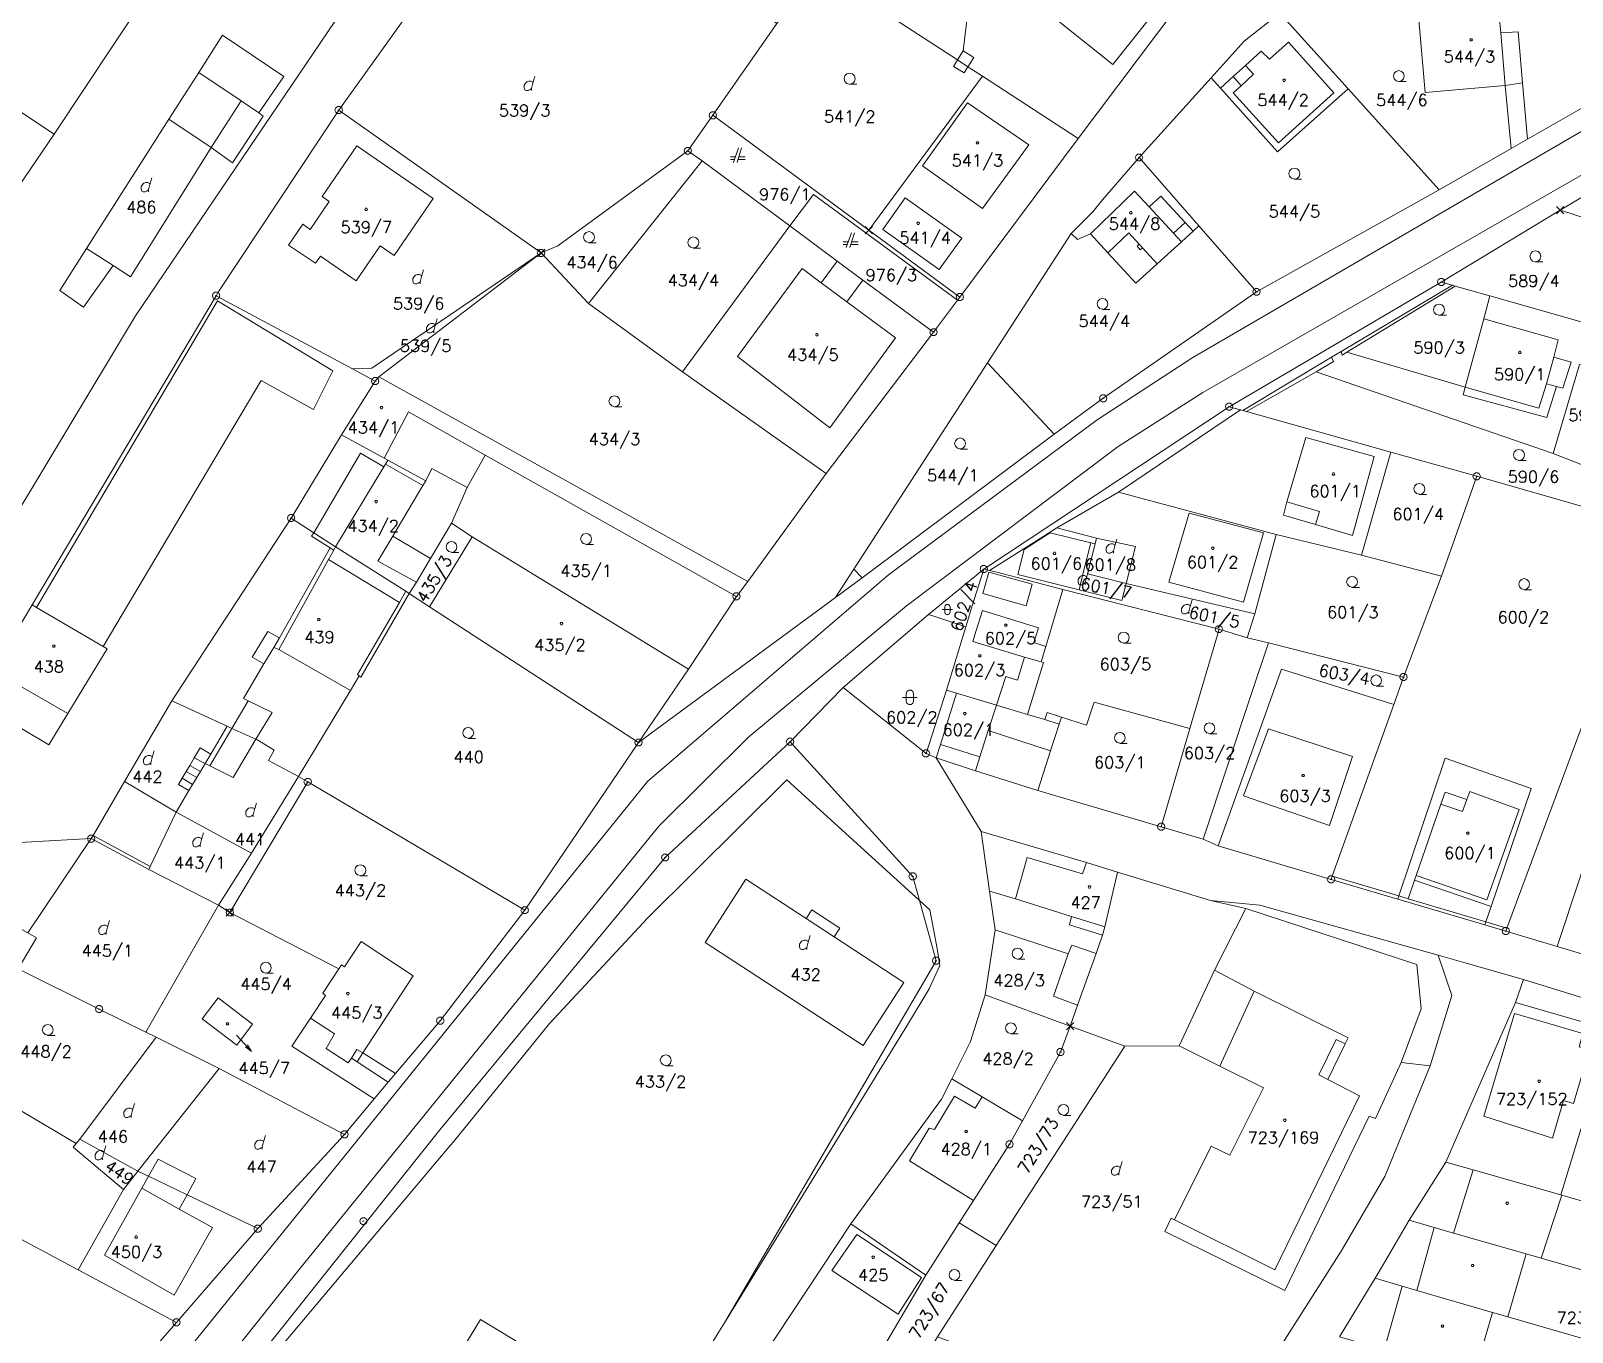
# Model space of a CAD drawing. Extents: x -443817 to 3, y -1171930 to -442383.
# Drawn here: x -443143.1 to -442934, y -1170587.5 to -1170410.9 of the extents above; entities that cross this region are included whole.
import ezdxf
from ezdxf.enums import TextEntityAlignment as Align

# ---------------------------------------------------------------- set-up
doc = ezdxf.new("R2010")
doc.units = 0
doc.header["$LTSCALE"] = 0.5
doc.header["$PDMODE"] = 3
doc.header["$PDSIZE"] = 0.5
for name, color, linetype, lineweight in [('KLADPAR', 7, 'Continuous', 0), ('ZAPPAR', 7, 'Continuous', 0), ('ZNACKY', 7, 'Continuous', 0)]:
    doc.layers.add(name, color=color, linetype=linetype, lineweight=lineweight)
doc.styles.add('ROMANS', font='romans.shx', dxfattribs={"height": 0.2})

# ---------------------------------------------------------------- blocks, each defined once
blk = doc.blocks.new('$5')
at = {"color": 0}
blk.add_line((-0.12, 0), (0.12, 0), dxfattribs=at)
at = {"color": 0, "flags": 128}
blk.add_lwpolyline([(0.15, 0.48), (0.4, 0.3), (0.5, 0.01), (0.4, -0.28), (0.15, -0.46), (-0.16, -0.46), (-0.41, -0.28), (-0.51, 0.01), (-0.41, 0.3), (-0.16, 0.48), (0.15, 0.48)], dxfattribs=at)
blk = doc.blocks.new('$431')
at = {"color": 0}
blk.add_line((0.63, 0.99), (0.9, 1.89), dxfattribs=at)
at = {"color": 0, "flags": 128}
blk.add_lwpolyline([(0.45, 0), (0.45, 0.27), (0.63, 0.99), (0.54, 1.17), (0.36, 1.26), (0.09, 1.26), (-0.18, 1.17), (-0.36, 0.99), (-0.54, 0.72), (-0.54, 0.36), (-0.45, 0.09), (-0.27, 0), (0, 0), (0.18, 0.09), (0.45, 0.27)], dxfattribs=at)
blk = doc.blocks.new('$45')
at = {"color": 0, "flags": 128}
blk.add_lwpolyline([(0.09, 0.15), (0.18, 0), (0.09, -0.15), (-0.09, -0.15), (-0.18, 0), (-0.09, 0.15), (0.09, 0.15)], dxfattribs=at)
blk = doc.blocks.new('$30')
at = {"color": 0, "flags": 128}
blk.add_lwpolyline([(0, 0), (-0.38, 0.1), (-0.65, 0.37), (-0.75, 0.74), (-0.65, 1.11), (-0.38, 1.38), (-0.01, 1.48), (0.36, 1.38), (0.63, 1.11), (0.73, 0.73), (0.63, 0.35), (0.36, 0.08), (-0.02, -0.02), (0.98, -0.02)], dxfattribs=at)
blk = doc.blocks.new('$489')
at = {"color": 0}
blk.add_line((-0.2, 2), (0, 3), dxfattribs=at)
at = {"color": 0, "flags": 128}
blk.add_lwpolyline([(0, 0), (0, 3), (0.2, 2)], dxfattribs=at)
blk = doc.blocks.new('$42')
at = {"color": 0, "flags": 128}
for points in [[(-1, 1), (0.27, 1), (1, 1)], [(-0.5, 1.5), (-0.4, 1.79), (-0.15, 1.97), (0.16, 1.97), (0.41, 1.79), (0.51, 1.5), (0.51, 0.5), (0.41, 0.21), (0.16, 0.03), (-0.15, 0.03), (-0.4, 0.21), (-0.5, 0.5), (-0.5, 1.5)]]:
    blk.add_lwpolyline(points, dxfattribs=at)
blk = doc.blocks.new('$432')
at = {"color": 0}
for p, q in [((-0.32, 0.8), (-1, 0.8)), ((-1, 0.4), (-0.46, 0.4)), ((0.1, 2), (-0.6, 0)), ((-0.1, 0), (0.5, 2)), ((0.02, 0.4), (1, 0.4)), ((1, 0.8), (0.14, 0.8))]:
    blk.add_line(p, q, dxfattribs=at)

msp = doc.modelspace()

# ---------------------------------------------------------------- linework, layer by layer
at = {"layer": 'KLADPAR', "color": 7, "linetype": 'Continuous', "flags": 128}
for points in [[(-443153.63, -1170317.08), (-443125.74, -1170336.16), (-443090.4, -1170360.4), (-443075.33, -1170370.73), (-443088.27, -1170389.61), (-443128.87, -1170449.61), (-443158.37, -1170498.64), (-443173.21, -1170491.67), (-443216.73, -1170471.5), (-443245.55, -1170457.7), (-443265.46, -1170448.83), (-443261.6, -1170442.48), (-443241.52, -1170451.39), (-443219.68, -1170417.19), (-443197.83, -1170382.98), (-443182.93, -1170360.84), (-443168.01, -1170338.67), (-443153.63, -1170317.08)], [(-443005.51, -1170388.5), (-443006.47, -1170389.75), (-443015.05, -1170400.96), (-443016.58, -1170413.65), (-443017.37, -1170414.89), (-443036.59, -1170402.38), (-443030.07, -1170393), (-443019.99, -1170378.51), (-443019.47, -1170377.77), (-443005.51, -1170388.5)], [(-443073.84, -1170441.08), (-443101.29, -1170421.7), (-443087.23, -1170402.02), (-443083.82, -1170397.15), (-443075.2, -1170384.83), (-443074.41, -1170385.43), (-443073.97, -1170385.76), (-443041.87, -1170409.96), (-443050.53, -1170422.4), (-443053.94, -1170427.23), (-443071.56, -1170440.13), (-443073.84, -1170441.08)], [(-443006.47, -1170389.75), (-443005.51, -1170388.5), (-443002.36, -1170390.92), (-442994.58, -1170396.9), (-442986.44, -1170403.15), (-442984.98, -1170404.27), (-443000.99, -1170425.55), (-443013.96, -1170417.11), (-443015.93, -1170415.83), (-443017.37, -1170414.89), (-443016.58, -1170413.65), (-443015.05, -1170400.96), (-443006.47, -1170389.75)], [(-442953.9, -1170419.33), (-442954.78, -1170409.45), (-442953.71, -1170409.43), (-442960.28, -1170399.45), (-442956.54, -1170398.23), (-442953.9, -1170401.94), (-442949.97, -1170409.05), (-442946.92, -1170408.87), (-442946.92, -1170408.3), (-442943.96, -1170408.07), (-442943.66, -1170411.22), (-442941.28, -1170411.07), (-442940.7, -1170417.99), (-442943.05, -1170418.35), (-442953.9, -1170419.33)], [(-442940.01, -1170425.63), (-442940.7, -1170417.99), (-442941.28, -1170411.07), (-442943.66, -1170411.22), (-442943.96, -1170408.07), (-442946.92, -1170408.3), (-442946.92, -1170408.87), (-442949.97, -1170409.05), (-442953.9, -1170401.94), (-442956.54, -1170398.23), (-442956.58, -1170397.65), (-442935.92, -1170399.63), (-442932.01, -1170400.98), (-442910.41, -1170408.53), (-442915.98, -1170411.9), (-442940.01, -1170425.63)], [(-442954.78, -1170409.45), (-442953.9, -1170419.33), (-442943.05, -1170418.35), (-442940.7, -1170417.99), (-442940.01, -1170425.63), (-442942.25, -1170426.91), (-442952.02, -1170432.5), (-442964.35, -1170418.81), (-442973.61, -1170408.53), (-442974.76, -1170407.24), (-442969.51, -1170403.71), (-442960.28, -1170399.45), (-442953.71, -1170409.43), (-442954.78, -1170409.45)], [(-443015.93, -1170415.83), (-443013.96, -1170417.11), (-443029.39, -1170437.97), (-443050.53, -1170422.4), (-443041.87, -1170409.96), (-443036.59, -1170402.38), (-443017.37, -1170414.89), (-443015.93, -1170415.83)], [(-442981.68, -1170418.72), (-442982.92, -1170417.34), (-442978.45, -1170412.34), (-442973.61, -1170408.53), (-442964.35, -1170418.81), (-442973.94, -1170427.38), (-442981.68, -1170418.72)], [(-443117.06, -1170411.53), (-443120.29, -1170416.6), (-443124.33, -1170422.94), (-443135.51, -1170440.47), (-443139.14, -1170446.16), (-443135.91, -1170448.42), (-443131.91, -1170442.77), (-443129.55, -1170444.31), (-443118.59, -1170426.78), (-443115.69, -1170428.86), (-443111.53, -1170422.53), (-443112.12, -1170422.08), (-443108.75, -1170417.14), (-443117.06, -1170411.53)], [(-443120.29, -1170416.6), (-443117.06, -1170411.53), (-443108.75, -1170417.14), (-443112.12, -1170422.08), (-443111.53, -1170422.53), (-443115.69, -1170428.86), (-443118.59, -1170426.78), (-443129.55, -1170444.31), (-443131.91, -1170442.77), (-443135.91, -1170448.42), (-443139.14, -1170446.16), (-443135.51, -1170440.47), (-443124.33, -1170422.94), (-443120.29, -1170416.6)], [(-442976.78, -1170446.36), (-442984.6, -1170437.41), (-442992.72, -1170428.14), (-442982.92, -1170417.34), (-442981.68, -1170418.72), (-442973.94, -1170427.38), (-442964.35, -1170418.81), (-442952.02, -1170432.5), (-442976.78, -1170446.36)], [(-443029.39, -1170437.97), (-443017.04, -1170447.07), (-443017.33, -1170447.46), (-443036.89, -1170433.16), (-443040.08, -1170437.41), (-443051.98, -1170428.58), (-443053.94, -1170427.23), (-443050.53, -1170422.4), (-443029.39, -1170437.97)], [(-443104.45, -1170442.48), (-443108.11, -1170440.02), (-443106.16, -1170437.19), (-443105.16, -1170437.88), (-443102.58, -1170434.08), (-443103.56, -1170433.4), (-443098.83, -1170426.56), (-443088.47, -1170433.69), (-443093.78, -1170441.44), (-443095.69, -1170440.13), (-443098.93, -1170444.85), (-443103.78, -1170441.5), (-443104.45, -1170442.48)], [(-443098.93, -1170444.85), (-443095.69, -1170440.13), (-443093.78, -1170441.44), (-443088.47, -1170433.69), (-443098.83, -1170426.56), (-443103.56, -1170433.4), (-443102.58, -1170434.08), (-443105.16, -1170437.88), (-443106.16, -1170437.19), (-443108.11, -1170440.02), (-443104.45, -1170442.48), (-443103.78, -1170441.5), (-443098.93, -1170444.85)], [(-443051.98, -1170428.58), (-443067.43, -1170447.94), (-443073.84, -1170441.08), (-443071.56, -1170440.13), (-443053.94, -1170427.23), (-443051.98, -1170428.58)], [(-442985.39, -1170438.13), (-442986.95, -1170439.55), (-442990.26, -1170442.57), (-442993.14, -1170445.19), (-442996.96, -1170441.04), (-442999.31, -1170438.49), (-443001.08, -1170439.23), (-443001.92, -1170438.43), (-442998.97, -1170435.48), (-442997.67, -1170433.86), (-442992.72, -1170428.14), (-442984.6, -1170437.41), (-442985.39, -1170438.13)], [(-442905.46, -1170447.22), (-442900.03, -1170432.95), (-442893.67, -1170434.31), (-442903.62, -1170458.67), (-442923.33, -1170453.09), (-442924.53, -1170452.8), (-442925.14, -1170452.62), (-442920.66, -1170440.17), (-442934.16, -1170435.73), (-442935.6, -1170435.27), (-442923.37, -1170427.97), (-442916.51, -1170429.43), (-442916.71, -1170430.04), (-442919.86, -1170439.52), (-442920.74, -1170442.14), (-442905.46, -1170447.22)], [(-443017.33, -1170447.46), (-443020.59, -1170451.83), (-443030.17, -1170444.76), (-443033.66, -1170442.19), (-443040.08, -1170437.41), (-443036.89, -1170433.16), (-443017.33, -1170447.46)], [(-442935.6, -1170435.27), (-442934.16, -1170435.73), (-442920.66, -1170440.17), (-442925.14, -1170452.62), (-442930.53, -1170451.04), (-442945.11, -1170446.91), (-442949.84, -1170445.56), (-442950.19, -1170445.44), (-442951.72, -1170445.02), (-442935.6, -1170435.27)], [(-443035.15, -1170470.98), (-443054.65, -1170457.18), (-443040.08, -1170437.41), (-443033.66, -1170442.19), (-443030.17, -1170444.76), (-443020.59, -1170451.83), (-443035.15, -1170470.98)], [(-443004.23, -1170465.65), (-443013.28, -1170455.97), (-443001.92, -1170438.43), (-443001.08, -1170439.23), (-442999.31, -1170438.49), (-442996.96, -1170441.04), (-442993.14, -1170445.19), (-442990.26, -1170442.57), (-442986.95, -1170439.55), (-442985.39, -1170438.13), (-442984.6, -1170437.41), (-442976.78, -1170446.36), (-442997.57, -1170460.79), (-443004.23, -1170465.65)], [(-443099.41, -1170456.81), (-443096.81, -1170456.72), (-443073.84, -1170441.08), (-443095.85, -1170457.88), (-443096.34, -1170458.46), (-443099.41, -1170456.81)], [(-443045.8, -1170485.63), (-443095.85, -1170457.88), (-443073.84, -1170441.08), (-443067.43, -1170447.94), (-443054.65, -1170457.18), (-443035.15, -1170470.98), (-443045.8, -1170485.63)], [(-442951.72, -1170445.02), (-442950.19, -1170445.44), (-442965.3, -1170454.46), (-442965.18, -1170454.95), (-442964.53, -1170454.52), (-442948.49, -1170459.26), (-442945.96, -1170450.02), (-442945.11, -1170446.91), (-442930.53, -1170451.04), (-442932.07, -1170456.39), (-442932.97, -1170456.2), (-442936.55, -1170468.29), (-442968.69, -1170457.18), (-442978.12, -1170462.58), (-442978.66, -1170462.43), (-442978.94, -1170462.35), (-442980.49, -1170461.93), (-442951.72, -1170445.02)], [(-442949.84, -1170445.56), (-442945.11, -1170446.91), (-442945.96, -1170450.02), (-442948.49, -1170459.26), (-442964.53, -1170454.52), (-442965.18, -1170454.95), (-442965.3, -1170454.46), (-442950.19, -1170445.44), (-442949.84, -1170445.56)], [(-443096.34, -1170458.46), (-443100.9, -1170465.73), (-443107.74, -1170477.05), (-443123.95, -1170501.85), (-443130.34, -1170512.79), (-443134.61, -1170520.09), (-443134.86, -1170520.52), (-443162.53, -1170522.05), (-443150.64, -1170501.84), (-443148.21, -1170497.71), (-443142.9, -1170488.8), (-443117.92, -1170446.89), (-443099.41, -1170456.81), (-443096.34, -1170458.46)], [(-442925.14, -1170452.62), (-442924.53, -1170452.8), (-442929.92, -1170470.85), (-442936.55, -1170468.29), (-442932.97, -1170456.2), (-442932.07, -1170456.39), (-442930.53, -1170451.04), (-442925.14, -1170452.62)], [(-443013.28, -1170455.97), (-443004.23, -1170465.65), (-443030.27, -1170485.13), (-443033.91, -1170487.79), (-443031.43, -1170483.96), (-443013.28, -1170455.97)], [(-443096.34, -1170458.46), (-443095.85, -1170457.88), (-443045.8, -1170485.63), (-443047.33, -1170487.67), (-443081.44, -1170468.49), (-443083.88, -1170472.91), (-443088.65, -1170470.3), (-443089.48, -1170471.99), (-443094.63, -1170469.17), (-443095.12, -1170468.9), (-443100.9, -1170465.73), (-443096.34, -1170458.46)], [(-442921.34, -1170475.08), (-442922.6, -1170478.33), (-442946.91, -1170471.37), (-442958.58, -1170468.08), (-442978.12, -1170462.58), (-442968.69, -1170457.18), (-442936.55, -1170468.29), (-442929.92, -1170470.85), (-442930.46, -1170472.64), (-442921.34, -1170475.08)], [(-442978.94, -1170462.35), (-442978.66, -1170462.43), (-442978.12, -1170462.58), (-442958.58, -1170468.08), (-442962.52, -1170482.07), (-442974.13, -1170479.25), (-442995.52, -1170473.51), (-442978.94, -1170462.35)], [(-443094.63, -1170469.17), (-443089.48, -1170471.99), (-443088.65, -1170470.3), (-443083.88, -1170472.91), (-443086.01, -1170477.71), (-443088.83, -1170482.52), (-443090.75, -1170485.75), (-443091.72, -1170487.29), (-443092.21, -1170486.95), (-443093.05, -1170488.51), (-443102.7, -1170482.66), (-443101.96, -1170481.37), (-443101.72, -1170480.94), (-443104.69, -1170479.02), (-443107.74, -1170477.05), (-443100.9, -1170465.73), (-443095.12, -1170468.9), (-443094.63, -1170469.17)], [(-443086.01, -1170477.71), (-443083.88, -1170472.91), (-443081.44, -1170468.49), (-443047.33, -1170487.67), (-443053.86, -1170497.54), (-443083.21, -1170479.59), (-443086.01, -1170477.71)], [(-442922.6, -1170478.33), (-442942.82, -1170532.66), (-442942.96, -1170533.05), (-442945.8, -1170532.21), (-442945.67, -1170531.81), (-442944.97, -1170529.72), (-442939.53, -1170513.71), (-442951.18, -1170509.59), (-442957.48, -1170528.29), (-442957.63, -1170528.72), (-442966.67, -1170526.06), (-442966.5, -1170525.6), (-442958.17, -1170502.32), (-442956.84, -1170498.61), (-442951.67, -1170484.93), (-442946.91, -1170471.37), (-442922.6, -1170478.33)], [(-442995.52, -1170473.51), (-442974.13, -1170479.25), (-442977.01, -1170490.02), (-442994.46, -1170485.9), (-442993.2, -1170480.91), (-442998.47, -1170479.76), (-443003.88, -1170478.36), (-442995.52, -1170473.51)], [(-443092.21, -1170486.95), (-443091.72, -1170487.29), (-443098.28, -1170498.61), (-443098.52, -1170498.44), (-443099.7, -1170500.41), (-443106.73, -1170512.11), (-443110.83, -1170509.91), (-443110.04, -1170508.52), (-443112.41, -1170507.09), (-443112.52, -1170507.04), (-443115.78, -1170505.56), (-443116.43, -1170505.27), (-443123.95, -1170501.85), (-443107.74, -1170477.05), (-443104.69, -1170479.02), (-443101.72, -1170480.94), (-443101.96, -1170481.37), (-443102.7, -1170482.66), (-443093.05, -1170488.51), (-443092.21, -1170486.95)], [(-443083.21, -1170479.59), (-443089, -1170489.06), (-443091.72, -1170487.29), (-443090.75, -1170485.75), (-443088.83, -1170482.52), (-443086.01, -1170477.71), (-443083.21, -1170479.59)], [(-442977.01, -1170490.02), (-442978.04, -1170493.27), (-442981.87, -1170492.12), (-442994.34, -1170488.92), (-443003.04, -1170486.74), (-443012.02, -1170484.36), (-443013.02, -1170484.14), (-443005.63, -1170479.47), (-443003.88, -1170478.36), (-442998.47, -1170479.76), (-442998.67, -1170480.55), (-442999.28, -1170480.41), (-443004.77, -1170479.04), (-443005.5, -1170479.5), (-443008.31, -1170481.3), (-443009.15, -1170484.69), (-443000.86, -1170486.76), (-442995.04, -1170488.2), (-442994.46, -1170485.9), (-442977.01, -1170490.02)], [(-443000.86, -1170486.76), (-443009.15, -1170484.69), (-443008.31, -1170481.3), (-443005.5, -1170479.5), (-443004.77, -1170479.04), (-442999.28, -1170480.41), (-443000.29, -1170484.45), (-443000.86, -1170486.76)], [(-442993.2, -1170480.91), (-442994.46, -1170485.9), (-442999.71, -1170484.6), (-442998.67, -1170480.55), (-442998.47, -1170479.76), (-442993.2, -1170480.91)], [(-442951.67, -1170484.93), (-442956.84, -1170498.61), (-442975.17, -1170493.96), (-442978.04, -1170493.27), (-442977.01, -1170490.02), (-442974.13, -1170479.25), (-442962.52, -1170482.07), (-442951.67, -1170484.93)], [(-442908.58, -1170511.36), (-442912.57, -1170522.48), (-442929.78, -1170516.48), (-442936, -1170535.13), (-442942.96, -1170533.05), (-442942.82, -1170532.66), (-442922.6, -1170478.33), (-442899.05, -1170484.81), (-442908.58, -1170511.36)], [(-442994.46, -1170485.9), (-442995.04, -1170488.2), (-443000.86, -1170486.76), (-443000.29, -1170484.45), (-442999.28, -1170480.41), (-442998.67, -1170480.55), (-442999.71, -1170484.6), (-442994.46, -1170485.9)], [(-443013.78, -1170483.97), (-443015.39, -1170489.09), (-443016.24, -1170491.81), (-443020.31, -1170490.43), (-443021.28, -1170490.1), (-443013.78, -1170483.97)], [(-443007.84, -1170503.67), (-443012.07, -1170502.4), (-443017.49, -1170500.77), (-443018.85, -1170500.36), (-443016.24, -1170491.81), (-443015.39, -1170489.09), (-443013.78, -1170483.97), (-443013.36, -1170484.07), (-443013.02, -1170484.14), (-443012.02, -1170484.36), (-443003.04, -1170486.74), (-443005.35, -1170494.44), (-443007, -1170493.91), (-443006.38, -1170491.94), (-443013.97, -1170489.56), (-443014.83, -1170492.29), (-443015.26, -1170493.79), (-443008.28, -1170495.91), (-443005.98, -1170496.55), (-443005.67, -1170496.65), (-443007.84, -1170503.67)], [(-443106.73, -1170512.11), (-443099.7, -1170500.41), (-443098.52, -1170498.44), (-443098.28, -1170498.61), (-443091.72, -1170487.29), (-443089, -1170489.06), (-443060.61, -1170507.49), (-443076.06, -1170530.23), (-443105.5, -1170512.83), (-443106.73, -1170512.11)], [(-442981.87, -1170492.12), (-442985.81, -1170505.6), (-442998.83, -1170501.99), (-442999.86, -1170505.14), (-443003.25, -1170504.03), (-443005.2, -1170503.39), (-443005.51, -1170504.36), (-443007.84, -1170503.67), (-443005.67, -1170496.65), (-443005.98, -1170496.55), (-443005.35, -1170494.44), (-443003.04, -1170486.74), (-442994.34, -1170488.92), (-442981.87, -1170492.12)], [(-443018.85, -1170500.36), (-443021.62, -1170508.97), (-443032.85, -1170500.03), (-443021.28, -1170490.1), (-443020.31, -1170490.43), (-443016.24, -1170491.81), (-443018.85, -1170500.36)], [(-443007, -1170493.91), (-443005.35, -1170494.44), (-443005.98, -1170496.55), (-443008.28, -1170495.91), (-443015.26, -1170493.79), (-443014.83, -1170492.29), (-443013.97, -1170489.56), (-443006.38, -1170491.94), (-443007, -1170493.91)], [(-442978.04, -1170493.27), (-442975.17, -1170493.96), (-442977.5, -1170500.97), (-442984.02, -1170520.58), (-442989.7, -1170518.9), (-442985.81, -1170505.6), (-442981.87, -1170492.12), (-442978.04, -1170493.27)], [(-442958.17, -1170502.32), (-442973.39, -1170497.52), (-442981.97, -1170521.51), (-442984.02, -1170520.58), (-442977.5, -1170500.97), (-442975.17, -1170493.96), (-442956.84, -1170498.61), (-442958.17, -1170502.32)], [(-442958.17, -1170502.32), (-442966.5, -1170525.6), (-442966.67, -1170526.06), (-442981.97, -1170521.51), (-442973.39, -1170497.52), (-442958.17, -1170502.32)], [(-443021.62, -1170508.97), (-443018.85, -1170500.36), (-443017.49, -1170500.77), (-443012.07, -1170502.4), (-443007.84, -1170503.67), (-443005.51, -1170504.36), (-443005.2, -1170503.39), (-443003.25, -1170504.03), (-443003.57, -1170505), (-443004.75, -1170508.61), (-443006.46, -1170514), (-443014.89, -1170511.34), (-443020.25, -1170509.55), (-443021.62, -1170508.97)], [(-443116.43, -1170505.27), (-443118.65, -1170509.05), (-443120.09, -1170508.2), (-443120.9, -1170509.57), (-443121.49, -1170510.58), (-443121.99, -1170511.43), (-443122.53, -1170512.34), (-443123.03, -1170513.18), (-443121.61, -1170514), (-443123.33, -1170516.94), (-443126.87, -1170524.32), (-443127.05, -1170524.69), (-443134.86, -1170520.52), (-443134.61, -1170520.09), (-443130.34, -1170512.79), (-443123.95, -1170501.85), (-443116.43, -1170505.27)], [(-443006.46, -1170514), (-443004.75, -1170508.61), (-443003.57, -1170505), (-443003.25, -1170504.03), (-442999.86, -1170505.14), (-442998.83, -1170501.99), (-442985.81, -1170505.6), (-442989.7, -1170518.9), (-443006.46, -1170514)], [(-443112.52, -1170507.04), (-443112.41, -1170507.09), (-443110.04, -1170508.52), (-443110.83, -1170509.91), (-443106.73, -1170512.11), (-443113.12, -1170522.48), (-443123.33, -1170516.94), (-443121.61, -1170514), (-443123.03, -1170513.18), (-443122.53, -1170512.34), (-443121.99, -1170511.43), (-443121.49, -1170510.58), (-443120.9, -1170509.57), (-443120.09, -1170508.2), (-443118.65, -1170509.05), (-443116.43, -1170505.27), (-443115.78, -1170505.56), (-443112.52, -1170507.04)], [(-443057.7, -1170600.53), (-443082.06, -1170585.73), (-443098.68, -1170613.08), (-443102.04, -1170610.94), (-443118.44, -1170600.51), (-443119.37, -1170599.92), (-443087.58, -1170560.03), (-443056.99, -1170523.09), (-443040.06, -1170507.39), (-443023.42, -1170525.66), (-443022.52, -1170528.89), (-443020.25, -1170537.09), (-443048.94, -1170586.21), (-443049.88, -1170587.66), (-443057.7, -1170600.53)], [(-442945.67, -1170531.81), (-442945.8, -1170532.21), (-442957.63, -1170528.72), (-442957.48, -1170528.29), (-442951.18, -1170509.59), (-442939.53, -1170513.71), (-442944.97, -1170529.72), (-442945.67, -1170531.81)], [(-443117.61, -1170529.54), (-443113.12, -1170522.48), (-443106.73, -1170512.11), (-443105.5, -1170512.83), (-443076.06, -1170530.23), (-443087.51, -1170545.24), (-443093.6, -1170552.39), (-443098.03, -1170549.59), (-443091.18, -1170539.14), (-443098.25, -1170534.46), (-443100.51, -1170537.9), (-443100.91, -1170537.63), (-443101.27, -1170538.2), (-443116.05, -1170530.55), (-443117.61, -1170529.54)], [(-443127.05, -1170524.69), (-443126.87, -1170524.32), (-443123.33, -1170516.94), (-443113.12, -1170522.48), (-443117.61, -1170529.54), (-443127.05, -1170524.69)], [(-442912.9, -1170523.4), (-442918.95, -1170540.24), (-442936, -1170535.13), (-442929.78, -1170516.48), (-442912.57, -1170522.48), (-442912.9, -1170523.4)], [(-443001.09, -1170543.12), (-443004.32, -1170541.88), (-443002.34, -1170536.14), (-443012.26, -1170532.87), (-443013, -1170527.65), (-443014.14, -1170519.57), (-442999.84, -1170523.78), (-442995.63, -1170525.08), (-442997.37, -1170532.48), (-442997.67, -1170533.61), (-442998.52, -1170536.09), (-443001.09, -1170543.12)], [(-443127.05, -1170524.69), (-443117.61, -1170529.54), (-443127.45, -1170546.79), (-443133.79, -1170543.65), (-443144.79, -1170538.2), (-443142.28, -1170533.98), (-443143.47, -1170533.32), (-443162.87, -1170522.56), (-443162.53, -1170522.05), (-443134.86, -1170520.52), (-443127.05, -1170524.69)], [(-443143.47, -1170533.32), (-443142.28, -1170533.98), (-443144.79, -1170538.2), (-443145.01, -1170538.09), (-443147.64, -1170536.79), (-443160.73, -1170530.31), (-443164.73, -1170528.32), (-443166.21, -1170527.59), (-443162.87, -1170522.56), (-443143.47, -1170533.32)], [(-443046.07, -1170526), (-443051.59, -1170534.6), (-443030.15, -1170548.6), (-443024.62, -1170540.03), (-443034.06, -1170533.85), (-443033.29, -1170532.68), (-443037.12, -1170530.17), (-443037.89, -1170531.35), (-443046.07, -1170526)], [(-443051.59, -1170534.6), (-443046.07, -1170526), (-443037.89, -1170531.35), (-443037.12, -1170530.17), (-443033.29, -1170532.68), (-443034.06, -1170533.85), (-443024.62, -1170540.03), (-443030.15, -1170548.6), (-443051.59, -1170534.6)], [(-443002.07, -1170545.95), (-443001.09, -1170543.12), (-442998.52, -1170536.09), (-442997.67, -1170533.61), (-442997.37, -1170532.48), (-442995.63, -1170525.08), (-442983.04, -1170528.92), (-442976.35, -1170529.56), (-442952.16, -1170536.34), (-442950.3, -1170541.79), (-442953.21, -1170551.32), (-442959.37, -1170566.33), (-442965.32, -1170576.46), (-442981.68, -1170602.22), (-443020.08, -1170588.12), (-443012.11, -1170575.69), (-442994.67, -1170548.66), (-443002.07, -1170545.95)], [(-443116.05, -1170530.55), (-443101.27, -1170538.2), (-443103.45, -1170541.5), (-443103.08, -1170541.79), (-443105.13, -1170544.89), (-443107.64, -1170548.68), (-443096.47, -1170555.82), (-443100.5, -1170560.64), (-443117.53, -1170551.7), (-443126.08, -1170547.47), (-443127.45, -1170546.79), (-443117.61, -1170529.54), (-443116.05, -1170530.55)], [(-443004.32, -1170541.88), (-443001.09, -1170543.12), (-443002.07, -1170545.95), (-443013.58, -1170541.7), (-443012.26, -1170532.87), (-443002.34, -1170536.14), (-443004.32, -1170541.88)], [(-443091.18, -1170539.14), (-443098.03, -1170549.59), (-443093.6, -1170552.39), (-443094.58, -1170553.56), (-443096.47, -1170555.82), (-443107.64, -1170548.68), (-443105.13, -1170544.89), (-443103.08, -1170541.79), (-443103.45, -1170541.5), (-443101.27, -1170538.2), (-443100.91, -1170537.63), (-443100.51, -1170537.9), (-443098.25, -1170534.46), (-443091.18, -1170539.14)], [(-443133.79, -1170543.65), (-443127.45, -1170546.79), (-443126.08, -1170547.47), (-443136.43, -1170561.3), (-443136.91, -1170561.87), (-443154.12, -1170551.72), (-443155.97, -1170550.7), (-443153.9, -1170547.51), (-443152.11, -1170548.61), (-443151.6, -1170547.68), (-443153.47, -1170546.58), (-443148.41, -1170538.09), (-443145.93, -1170539.59), (-443145.01, -1170538.09), (-443144.79, -1170538.2), (-443133.79, -1170543.65)], [(-442881.02, -1170557.75), (-442881.19, -1170560.57), (-442882.38, -1170560.22), (-442897.11, -1170555.86), (-442912.51, -1170551.3), (-442928.67, -1170546.52), (-442941.65, -1170542.74), (-442940.56, -1170539.62), (-442896.74, -1170553.21), (-442884.88, -1170556.69), (-442881.02, -1170557.75)], [(-443008.54, -1170558.8), (-443014.01, -1170555.55), (-443018.12, -1170553.1), (-443015.57, -1170548.05), (-443013.58, -1170541.7), (-443002.07, -1170545.95), (-443003.38, -1170549.47), (-443008.54, -1170558.8)], [(-442964.77, -1170548.37), (-442964.37, -1170547.55), (-442977.11, -1170541.19), (-442981.74, -1170551.38), (-442975.85, -1170554.33), (-442980.42, -1170563.47), (-442982.92, -1170562.22), (-442987.92, -1170572.22), (-442974.29, -1170579.03), (-442962.82, -1170555.4), (-442967.13, -1170553.19), (-442964.77, -1170548.37)], [(-442964.37, -1170547.55), (-442964.77, -1170548.37), (-442967.13, -1170553.19), (-442962.82, -1170555.4), (-442974.29, -1170579.03), (-442987.92, -1170572.22), (-442982.92, -1170562.22), (-442980.42, -1170563.47), (-442975.85, -1170554.33), (-442981.74, -1170551.38), (-442977.11, -1170541.19), (-442964.37, -1170547.55)], [(-442935.5, -1170568.86), (-442947.37, -1170565.43), (-442951.1, -1170564.42), (-442941.65, -1170542.74), (-442928.67, -1170546.52), (-442935.5, -1170568.86)], [(-443002.07, -1170545.95), (-442994.67, -1170548.66), (-443012.11, -1170575.69), (-443017.1, -1170572.62), (-443015.17, -1170569.61), (-443010.29, -1170561.98), (-443008.54, -1170558.8), (-443003.38, -1170549.47), (-443002.07, -1170545.95)], [(-442912.51, -1170551.3), (-442919.37, -1170573.53), (-442935.37, -1170568.9), (-442935.5, -1170568.86), (-442928.67, -1170546.52), (-442912.51, -1170551.3)], [(-443137.33, -1170562.37), (-443130.48, -1170568.1), (-443136.65, -1170579.02), (-443158.08, -1170567.58), (-443164.19, -1170564.31), (-443159.37, -1170556.11), (-443157.21, -1170557.34), (-443154.12, -1170551.72), (-443136.91, -1170561.87), (-443137.33, -1170562.37)], [(-443128.57, -1170565.61), (-443117.53, -1170551.7), (-443100.5, -1170560.64), (-443112.28, -1170573.42), (-443121.87, -1170568.82), (-443127.1, -1170566.32), (-443128.57, -1170565.61)], [(-443021.66, -1170579.74), (-443031.8, -1170572.76), (-443019.51, -1170555.84), (-443018.12, -1170553.1), (-443014.01, -1170555.55), (-443008.54, -1170558.8), (-443010.29, -1170561.98), (-443015.17, -1170569.61), (-443017.1, -1170572.62), (-443021.66, -1170579.74)], [(-443136.91, -1170561.87), (-443136.43, -1170561.3), (-443128.57, -1170565.61), (-443130.48, -1170568.1), (-443137.33, -1170562.37), (-443136.91, -1170561.87)], [(-443136.65, -1170579.02), (-443130.48, -1170568.1), (-443128.57, -1170565.61), (-443127.1, -1170566.32), (-443121.87, -1170568.82), (-443112.28, -1170573.42), (-443123.31, -1170586.14), (-443136.65, -1170579.02)], [(-442935.5, -1170568.86), (-442935.37, -1170568.9), (-442919.37, -1170573.53), (-442924.21, -1170581.45), (-442938.15, -1170577.44), (-442940.2, -1170576.85), (-442950.04, -1170574.03), (-442952.67, -1170573.27), (-442956.08, -1170572.29), (-442951.1, -1170564.42), (-442947.37, -1170565.43), (-442935.5, -1170568.86)], [(-443167.75, -1170581.21), (-443160.32, -1170571.51), (-443158.44, -1170568.21), (-443158.08, -1170567.58), (-443136.65, -1170579.02), (-443123.31, -1170586.14), (-443134.52, -1170598.93), (-443164.2, -1170583.1), (-443167.75, -1170581.21)], [(-443036.36, -1170594.36), (-443043.95, -1170591.08), (-443031.8, -1170572.76), (-443021.66, -1170579.74), (-443029.71, -1170593.45), (-443032.4, -1170597.08), (-443036.36, -1170594.36)], [(-443012.11, -1170575.69), (-443020.08, -1170588.12), (-443025.04, -1170596.4), (-443029.71, -1170593.45), (-443021.66, -1170579.74), (-443017.1, -1170572.62), (-443012.11, -1170575.69)], [(-442956.08, -1170572.29), (-442952.67, -1170573.27), (-442950.04, -1170574.03), (-442940.2, -1170576.85), (-442938.15, -1170577.44), (-442924.21, -1170581.45), (-442928.94, -1170589.38), (-442942.71, -1170585.38), (-442944.75, -1170584.79), (-442955.03, -1170581.8), (-442957.04, -1170581.21), (-442960.67, -1170580.16), (-442959.56, -1170578.26), (-442956.08, -1170572.29)], [(-442960.67, -1170580.16), (-442957.04, -1170581.21), (-442955.03, -1170581.8), (-442944.75, -1170584.79), (-442942.71, -1170585.38), (-442928.94, -1170589.38), (-442933.72, -1170597.38), (-442947.31, -1170593.41), (-442949.73, -1170592.7), (-442959.47, -1170589.86), (-442962.08, -1170589.1), (-442965.54, -1170588.09), (-442960.67, -1170580.16)], [(-443081.67, -1170623.91), (-443083.35, -1170622.84), (-443098.68, -1170613.08), (-443082.06, -1170585.73), (-443057.7, -1170600.53), (-443074.63, -1170628.39), (-443075.1, -1170628.09), (-443075.26, -1170627.98), (-443074.19, -1170626.25), (-443080.78, -1170622.46), (-443081.67, -1170623.91)]]:
    msp.add_lwpolyline(points, close=True, dxfattribs=at)
for points in [[(-443158.37, -1170498.64), (-443128.87, -1170449.61), (-443088.27, -1170389.61)], [(-443087.23, -1170402.02), (-443101.29, -1170421.7), (-443117.55, -1170446.26), (-443117.92, -1170446.89), (-443142.9, -1170488.8), (-443148.21, -1170497.71)], [(-442973.61, -1170408.53), (-442978.45, -1170412.34), (-442982.92, -1170417.34), (-442992.72, -1170428.14), (-442997.67, -1170433.86), (-442998.97, -1170435.48), (-443001.92, -1170438.43), (-443013.28, -1170455.97), (-443031.43, -1170483.96), (-443033.91, -1170487.79), (-443060.61, -1170507.49), (-443053.86, -1170497.54), (-443047.33, -1170487.67), (-443045.8, -1170485.63), (-443035.15, -1170470.98), (-443020.59, -1170451.83), (-443017.33, -1170447.46), (-443017.04, -1170447.07), (-443000.99, -1170425.55), (-442984.98, -1170404.27)], [(-443145.71, -1170611.68), (-443134.52, -1170598.93), (-443123.31, -1170586.14), (-443112.28, -1170573.42), (-443100.5, -1170560.64), (-443096.47, -1170555.82), (-443094.58, -1170553.56), (-443093.6, -1170552.39), (-443087.51, -1170545.24), (-443076.06, -1170530.23), (-443060.61, -1170507.49), (-443033.91, -1170487.79), (-443030.27, -1170485.13), (-443004.23, -1170465.65), (-442997.57, -1170460.79), (-442976.78, -1170446.36), (-442952.02, -1170432.5), (-442942.25, -1170426.91), (-442940.01, -1170425.63), (-442915.98, -1170411.9)], [(-443099.41, -1170456.81), (-443117.92, -1170446.89), (-443117.55, -1170446.26), (-443101.29, -1170421.7)], [(-443101.29, -1170421.7), (-443073.84, -1170441.08), (-443096.81, -1170456.72), (-443099.41, -1170456.81)], [(-442923.37, -1170427.97), (-442935.6, -1170435.27), (-442951.72, -1170445.02), (-442980.49, -1170461.93), (-442978.94, -1170462.35), (-442995.52, -1170473.51), (-443003.88, -1170478.36), (-443005.63, -1170479.47), (-443013.02, -1170484.14), (-443013.36, -1170484.07), (-443013.78, -1170483.97), (-443021.28, -1170490.1), (-443032.85, -1170500.03), (-443040.06, -1170507.39), (-443056.99, -1170523.09), (-443087.58, -1170560.03), (-443119.37, -1170599.92), (-443153.47, -1170643.02)], [(-443049.88, -1170587.66), (-443048.94, -1170586.21), (-443020.25, -1170537.09), (-443022.52, -1170528.89), (-443023.42, -1170525.66), (-443040.06, -1170507.39), (-443032.85, -1170500.03), (-443021.62, -1170508.97), (-443020.25, -1170509.55), (-443014.14, -1170519.57), (-443013, -1170527.65), (-443012.26, -1170532.87), (-443013.58, -1170541.7), (-443015.57, -1170548.05), (-443018.12, -1170553.1), (-443019.51, -1170555.84), (-443031.8, -1170572.76), (-443043.95, -1170591.08)], [(-442896.74, -1170553.21), (-442940.56, -1170539.62), (-442948.66, -1170537.33), (-442952.16, -1170536.34), (-442976.35, -1170529.56), (-442983.04, -1170528.92), (-442995.63, -1170525.08), (-442999.84, -1170523.78), (-443014.14, -1170519.57), (-443020.25, -1170509.55), (-443014.89, -1170511.34), (-443006.46, -1170514), (-442989.7, -1170518.9), (-442984.02, -1170520.58), (-442981.97, -1170521.51), (-442966.67, -1170526.06), (-442957.63, -1170528.72), (-442945.8, -1170532.21), (-442942.96, -1170533.05), (-442936, -1170535.13), (-442918.95, -1170540.24)], [(-442981.68, -1170602.22), (-442965.32, -1170576.46), (-442959.37, -1170566.33), (-442953.21, -1170551.32), (-442950.3, -1170541.79), (-442952.16, -1170536.34), (-442948.66, -1170537.33), (-442940.56, -1170539.62), (-442941.65, -1170542.74), (-442951.1, -1170564.42), (-442956.08, -1170572.29), (-442959.56, -1170578.26), (-442960.67, -1170580.16), (-442965.54, -1170588.09)]]:
    msp.add_lwpolyline(points, dxfattribs=at)
at = {"layer": 'KLADPAR', "color": 7, "linetype": 'Continuous'}
for p in [(-442935.6, -1170435.27), (-443029.39, -1170437.97), (-443073.84, -1170441.08), (-443116.05, -1170530.55), (-443002.07, -1170545.95)]:
    msp.add_point(p, dxfattribs=at)
for points in [[(-443029.39, -1170437.97), (-443013.96, -1170417.11), (-443000.99, -1170425.55), (-443017.04, -1170447.07)], [(-443054.65, -1170457.18), (-443067.43, -1170447.94), (-443051.98, -1170428.58), (-443040.08, -1170437.41)], [(-443019.85, -1170443.3), (-443016.77, -1170439.07), (-443024.44, -1170433.59), (-443027.49, -1170437.91)], [(-443016.77, -1170439.07), (-443019.85, -1170443.3), (-443027.49, -1170437.91), (-443024.44, -1170433.59)], [(-442951.67, -1170484.93), (-442962.52, -1170482.07), (-442958.58, -1170468.08), (-442946.91, -1170471.37)], [(-443083.21, -1170479.59), (-443053.86, -1170497.54), (-443060.61, -1170507.49), (-443089, -1170489.06)], [(-443115.11, -1170548.52), (-443112.97, -1170545.67), (-443117.67, -1170542.13), (-443119.81, -1170544.95)], [(-443112.97, -1170545.67), (-443115.11, -1170548.52), (-443119.81, -1170544.95), (-443117.67, -1170542.13)], [(-443126.08, -1170547.47), (-443117.53, -1170551.7), (-443128.57, -1170565.61), (-443136.43, -1170561.3)], [(-443171.73, -1170597.51), (-443164.2, -1170583.1), (-443134.52, -1170598.93), (-443145.71, -1170611.68)]]:
    msp.add_3dface(points, dxfattribs=at)
at = {"layer": 'ZAPPAR', "color": 7, "linetype": 'Continuous'}
for p, q in [((-443139.91, -1170424.98), (-443112.52, -1170383.74)), ((-442943.66, -1170411.22), (-442943.05, -1170418.35)), ((-442981.68, -1170418.72), (-442979.95, -1170417.16)), ((-442979.95, -1170417.16), (-442978.3, -1170415.67)), ((-442978.88, -1170418.4), (-442979.95, -1170417.16)), ((-442943.05, -1170418.35), (-442942.25, -1170426.91)), ((-443112.12, -1170422.08), (-443114.55, -1170420.45)), ((-442985.39, -1170438.13), (-442986.46, -1170436.96)), ((-442986.95, -1170439.55), (-442988.03, -1170438.39)), ((-443131.91, -1170442.77), (-443135.51, -1170440.47)), ((-443033.66, -1170442.19), (-443035.86, -1170445.13)), ((-442990.26, -1170442.57), (-442992.24, -1170440.4)), ((-443030.17, -1170444.76), (-443032.35, -1170447.72)), ((-442964.53, -1170454.52), (-442949.84, -1170445.56)), ((-442936.45, -1170455.23), (-442937.46, -1170458.82)), ((-442936.1, -1170459.17), (-442937.46, -1170458.82)), ((-442980.49, -1170461.93), (-443013.78, -1170483.97)), ((-442970.07, -1170466.11), (-442972.66, -1170474.83)), ((-443089.48, -1170471.99), (-443089.87, -1170472.64)), ((-443088.83, -1170482.52), (-443093.97, -1170479.51)), ((-443102.7, -1170482.66), (-443109.41, -1170494.86)), ((-443030.27, -1170485.13), (-443031.43, -1170483.96)), ((-443142.9, -1170488.8), (-443142.29, -1170489.17)), ((-443017.49, -1170500.77), (-443019.67, -1170507.73)), ((-443115.78, -1170505.56), (-443113.56, -1170501.82)), ((-443005.51, -1170504.36), (-443003.57, -1170505)), ((-443115.78, -1170505.56), (-443118.78, -1170510.63)), ((-443004.75, -1170508.61), (-443013.21, -1170505.87)), ((-443118.65, -1170509.05), (-443119.41, -1170510.32)), ((-443121.49, -1170510.58), (-443120.05, -1170511.4)), ((-443014.89, -1170511.34), (-443014.32, -1170509.43)), ((-443130.34, -1170512.79), (-443123.33, -1170516.94)), ((-443122.53, -1170512.34), (-443121.11, -1170513.16)), ((-443121.99, -1170511.43), (-443120.54, -1170512.22)), ((-443105.5, -1170512.83), (-443116.05, -1170530.55)), ((-443134.86, -1170520.52), (-443143.47, -1170533.32)), ((-443134.61, -1170520.09), (-443126.87, -1170524.32)), ((-442966.5, -1170525.6), (-442957.48, -1170528.29)), ((-442944.97, -1170529.72), (-442955.34, -1170526.15)), ((-442983.04, -1170528.92), (-442978.23, -1170529.98)), ((-442945.67, -1170531.81), (-442956.21, -1170528.67)), ((-443037.89, -1170531.35), (-443034.06, -1170533.85)), ((-442945.67, -1170531.81), (-442942.82, -1170532.66)), ((-442977.11, -1170541.19), (-442982.47, -1170538.38)), ((-442981.74, -1170551.38), (-442987.28, -1170548.61)), ((-443094.58, -1170553.56), (-443098.77, -1170550.81)), ((-442953.21, -1170551.32), (-442957.15, -1170550.87)), ((-442947.37, -1170565.43), (-442950.04, -1170574.03)), ((-443127.1, -1170566.32), (-443128.01, -1170567.95)), ((-443121.87, -1170568.82), (-443122.93, -1170570.77)), ((-442935.37, -1170568.9), (-442938.15, -1170577.44)), ((-442952.67, -1170573.27), (-442955.03, -1170581.8)), ((-442940.2, -1170576.85), (-442942.71, -1170585.38)), ((-442957.04, -1170581.21), (-442959.47, -1170589.86)), ((-442944.75, -1170584.79), (-442947.31, -1170593.41))]:
    msp.add_line(p, q, dxfattribs=at)
at = {"layer": 'ZAPPAR', "color": 7, "linetype": 'Continuous', "flags": 128}
for points in [[(-443211.73, -1170697.25), (-443206.73, -1170694.9), (-443185.44, -1170673.64), (-443159.63, -1170638.98), (-443141.44, -1170613.46), (-443127.32, -1170597.2), (-443123.07, -1170591.49), (-443059.39, -1170512.75), (-443026.69, -1170484.73), (-442998.42, -1170463.72), (-442985.41, -1170455.25), (-442925.19, -1170420.22), (-442910.04, -1170411.51)], [(-442978.3, -1170415.67), (-442976.13, -1170413.72), (-442975, -1170414.81), (-442972.44, -1170412.49), (-442966.29, -1170419.36), (-442973.82, -1170426.15), (-442979.95, -1170419.37), (-442978.88, -1170418.4)], [(-443207.77, -1170702.25), (-443203.06, -1170699.41), (-443178.19, -1170674.84), (-443136.99, -1170615.31), (-443123.24, -1170599.83), (-443106.64, -1170578.97), (-443069.19, -1170532.75), (-443057.86, -1170518.82), (-443045.67, -1170506.73), (-443024.26, -1170488.95), (-442995.54, -1170467.34), (-442984.08, -1170460.02), (-442903.58, -1170413.79)], [(-443017.37, -1170414.89), (-443017.9, -1170415.79), (-443016.46, -1170416.66), (-443015.93, -1170415.83)], [(-443015.93, -1170415.83), (-443015.12, -1170414.55), (-443016.58, -1170413.65)], [(-443120.29, -1170416.6), (-443114.55, -1170420.45), (-443118.59, -1170426.78), (-443124.33, -1170422.94)], [(-442978.88, -1170418.4), (-442977.17, -1170416.83), (-442978.3, -1170415.67)], [(-442999.31, -1170438.49), (-442993.33, -1170432.68), (-442991.35, -1170434.81)], [(-442996.96, -1170441.04), (-442994.11, -1170438.36), (-442992.7, -1170439.9)], [(-442945.96, -1170450.02), (-442935.84, -1170452.85), (-442936.45, -1170455.23)], [(-442978.66, -1170462.43), (-442966.6, -1170455.23), (-442965.3, -1170454.46)], [(-442968.69, -1170457.18), (-442966.33, -1170455.81), (-442966.6, -1170455.23)], [(-442936.45, -1170455.23), (-442934.09, -1170455.91), (-442935.22, -1170459.4), (-442936.1, -1170459.17)], [(-442937.46, -1170458.82), (-442938.47, -1170462.13), (-442948.49, -1170459.26), (-442948.76, -1170460.31), (-442937.41, -1170463.39), (-442936.1, -1170459.17)], [(-443081.44, -1170468.49), (-443091.81, -1170462.63), (-443095.12, -1170468.9)], [(-442968.78, -1170477.92), (-442963.77, -1170479.4), (-442960.84, -1170468.68), (-442970.07, -1170466.11)], [(-443104.69, -1170479.02), (-443098.35, -1170468.22), (-443095.18, -1170470.08), (-443094.97, -1170469.73), (-443094.63, -1170469.17)], [(-443092.21, -1170486.95), (-443101.72, -1170480.94), (-443095.18, -1170470.08)], [(-443090.75, -1170485.75), (-443095.99, -1170482.9), (-443093.97, -1170479.51), (-443089.87, -1170472.64), (-443094.97, -1170469.73)], [(-442972.66, -1170474.83), (-442973.12, -1170476.63), (-442968.78, -1170477.92)], [(-442972.66, -1170474.83), (-442968.26, -1170476.14), (-442968.78, -1170477.92)], [(-443104.69, -1170479.02), (-443104.97, -1170479.49), (-443102.45, -1170481.06)], [(-443101.96, -1170481.37), (-443102.45, -1170481.06), (-443109.33, -1170493.28)], [(-443093.05, -1170488.51), (-443098.73, -1170498.24), (-443098.52, -1170498.44)], [(-443148.21, -1170497.71), (-443138.03, -1170503.54), (-443132.7, -1170494.79), (-443133.25, -1170494.45)], [(-443099.7, -1170500.41), (-443109.41, -1170494.86), (-443110.08, -1170494.59)], [(-443012.07, -1170502.4), (-443010.79, -1170498.52), (-443009.23, -1170499.01), (-443008.28, -1170495.91)], [(-443112.52, -1170507.04), (-443110.32, -1170503.39), (-443113.56, -1170501.82), (-443114.21, -1170501.5), (-443111.45, -1170496.81)], [(-443150.64, -1170501.84), (-443140.63, -1170507.81), (-443138.03, -1170503.54)], [(-443012.07, -1170502.4), (-443013.21, -1170505.87), (-443014.32, -1170509.43), (-443019.67, -1170507.73), (-443020.25, -1170509.55)], [(-443112.52, -1170507.04), (-443115.63, -1170512.21), (-443118.78, -1170510.63), (-443119.41, -1170510.32), (-443120.9, -1170509.57)], [(-443121.61, -1170514), (-443121.11, -1170513.16), (-443120.54, -1170512.22), (-443120.05, -1170511.4), (-443119.41, -1170510.32)], [(-443022.52, -1170528.89), (-443040.5, -1170512.53), (-443059.35, -1170531.27), (-443072.72, -1170545.59), (-443085.55, -1170561.4), (-443086.63, -1170562.67), (-443116.33, -1170598.01), (-443118.44, -1170600.51)], [(-442947.84, -1170514.11), (-442941.15, -1170516.57), (-442945.52, -1170528.84), (-442955.12, -1170525.53), (-442951.77, -1170515.86)], [(-442951.77, -1170515.86), (-442951.2, -1170514.21), (-442948.26, -1170515.23), (-442947.84, -1170514.11)], [(-442951.77, -1170515.86), (-442948.84, -1170516.84), (-442948.26, -1170515.23)], [(-442999.84, -1170523.78), (-443000.38, -1170525.28), (-443007.88, -1170523.09), (-443009.5, -1170528.69), (-443013, -1170527.65)], [(-442957.48, -1170528.29), (-442956.21, -1170528.67), (-442955.34, -1170526.15), (-442955.12, -1170525.53)], [(-443022.52, -1170528.89), (-443021.12, -1170530.17), (-443020.11, -1170535.41), (-443019.73, -1170537.74), (-443021.19, -1170540.9), (-443024.11, -1170545.79), (-443048.94, -1170586.21)], [(-442997.37, -1170532.48), (-443001.87, -1170531.08), (-443009.5, -1170528.69)], [(-442987.92, -1170572.22), (-442988.36, -1170572), (-442989.24, -1170573.79), (-442972.95, -1170581.83), (-442961.48, -1170558.17), (-442960.64, -1170558.48), (-442957.15, -1170550.87), (-442954.46, -1170543.61), (-442955.03, -1170537.58), (-442978.23, -1170529.98), (-442982.47, -1170538.38), (-442987.28, -1170548.61), (-442994.67, -1170548.66)], [(-442997.67, -1170533.61), (-443002.16, -1170532.2), (-443001.87, -1170531.08)], [(-443002.34, -1170536.14), (-443001.86, -1170534.97), (-442998.52, -1170536.09)], [(-443105.13, -1170544.89), (-443101.86, -1170547.02), (-443103.02, -1170548.97), (-443100.02, -1170550.95), (-443099.58, -1170550.28)], [(-442967.13, -1170553.19), (-442968.31, -1170552.54), (-442965.96, -1170547.76), (-442964.77, -1170548.37)], [(-443014.01, -1170555.55), (-443014.93, -1170557.08), (-443017.75, -1170555.46), (-443020.47, -1170559.97), (-443021.19, -1170559.79), (-443023.87, -1170564.23), (-443015.17, -1170569.61)], [(-443121.87, -1170568.82), (-443120.68, -1170566.62), (-443125.8, -1170563.99), (-443127.1, -1170566.32)]]:
    msp.add_lwpolyline(points, dxfattribs=at)
for points in [[(-443035.86, -1170445.13), (-443038.42, -1170443.18), (-443047.19, -1170455.13), (-443034.66, -1170464.79), (-443025.76, -1170452.59), (-443032.35, -1170447.72), (-443035.86, -1170445.13)], [(-443111.82, -1170458.38), (-443104.73, -1170462.32), (-443102.11, -1170457.05), (-443117.76, -1170447.57), (-443142.29, -1170489.17), (-443133.25, -1170494.45), (-443111.82, -1170458.38)], [(-443110.08, -1170494.59), (-443109.33, -1170493.28), (-443110.9, -1170492.43), (-443113.05, -1170495.92), (-443111.45, -1170496.81), (-443110.08, -1170494.59)], [(-442941.77, -1170544.25), (-442945.96, -1170558.15), (-442936.64, -1170561.13), (-442935.15, -1170556.03), (-442933.76, -1170556.45), (-442931.62, -1170549.11), (-442933.02, -1170548.76), (-442932.51, -1170546.97), (-442941.77, -1170544.25)], [(-443123.61, -1170582.43), (-443118.42, -1170573.28), (-443122.93, -1170570.77), (-443128.01, -1170567.95), (-443133.05, -1170577.01), (-443123.61, -1170582.43)]]:
    msp.add_lwpolyline(points, close=True, dxfattribs=at)
at = {"layer": 'ZAPPAR', "color": 7, "linetype": 'Continuous'}
for points in [[(-443193.51, -1170389.4), (-443139.91, -1170424.98), (-443168.38, -1170466.82), (-443221.45, -1170431.12)], [(-442996.68, -1170399.53), (-442988.63, -1170405.89), (-442996.27, -1170415.49), (-443004.31, -1170409.11)], [(-443016, -1170420.73), (-443022.11, -1170429.27), (-443013.94, -1170435.06), (-443007.65, -1170426.41)], [(-442986.46, -1170436.96), (-442988.03, -1170438.39), (-442991.35, -1170434.81), (-442989.75, -1170433.35)], [(-442992.55, -1170440.66), (-442992.24, -1170440.4), (-442992.7, -1170439.9), (-442992.99, -1170440.14)], [(-442988.66, -1170485.74), (-442978.53, -1170488.45), (-442975.83, -1170479.02), (-442985.94, -1170476.36)], [(-443013.09, -1170484.37), (-443007.21, -1170485.99), (-443008.05, -1170488.92), (-443013.91, -1170487.25)], [(-442975.16, -1170505.64), (-442978.55, -1170514.72), (-442966.87, -1170518.73), (-442963.75, -1170509.36)], [(-443098.77, -1170550.81), (-443099.58, -1170550.28), (-443098.83, -1170549.12), (-443098.03, -1170549.59)], [(-443031.01, -1170574.2), (-443034.4, -1170579.08), (-443025.41, -1170585.01), (-443022.21, -1170580.03)]]:
    msp.add_3dface(points, dxfattribs=at)

# ---------------------------------------------------------------- block references
at = {"layer": 'KLADPAR', "color": 7, "linetype": 'Continuous'}
for name, p in [('$45', (-442947.65, -1170412.16)), ('$431', (-443075.61, -1170419.02)), ('$30', (-443031.97, -1170418.17)), ('$30', (-442957.47, -1170417.82)), ('$45', (-442973.02, -1170417.65)), ('$432', (-443047.15, -1170428.82)), ('$45', (-443014.64, -1170426.14)), ('$30', (-442971.64, -1170431.05)), ('$431', (-443127.57, -1170432.77)), ('$45', (-443097.55, -1170435.17)), ('$45', (-442993.83, -1170435.62)), ('$30', (-443067.33, -1170439.66)), ('$45', (-443022.7, -1170437.05)), ('$30', (-443053.18, -1170440.39)), ('$432', (-443031.84, -1170440.35)), ('$30', (-442938.94, -1170442.27)), ('$431', (-443090.7, -1170445.25)), ('$30', (-442997.67, -1170448.71)), ('$30', (-442952.01, -1170449.51)), ('$431', (-443088.85, -1170451.9)), ('$45', (-443036.41, -1170452.17)), ('$45', (-442941.07, -1170454.56)), ('$30', (-443063.88, -1170461.93)), ('$45', (-443095.48, -1170462.05)), ('$30', (-443016.99, -1170467.65)), ('$30', (-442941.17, -1170469.21)), ('$45', (-442966.35, -1170471.07)), ('$30', (-442954.69, -1170473.81)), ('$45', (-443096.22, -1170474.81)), ('$30', (-443067.73, -1170480.59)), ('$431', (-442996.64, -1170481.81)), ('$30', (-443085.98, -1170481.68)), ('$45', (-443004.17, -1170481.83)), ('$45', (-442982.7, -1170481.14)), ('$431', (-443000.46, -1170486.09)), ('$30', (-442963.81, -1170486.42)), ('$30', (-442940.46, -1170486.73)), ('$431', (-442986.43, -1170490.02)), ('$45', (-443104.01, -1170490.79)), ('$45', (-443071.09, -1170491.35)), ('$45', (-443010.81, -1170491.57)), ('$30', (-442994.79, -1170493.98)), ('$45', (-443139.95, -1170494.42)), ('$45', (-443014.3, -1170495.72)), ('$30', (-442960.54, -1170499.8)), ('$42', (-443023.81, -1170502.37)), ('$45', (-443016.36, -1170503.56)), ('$30', (-442983.15, -1170506.27)), ('$30', (-443083.71, -1170506.9)), ('$30', (-442995.31, -1170507.58)), ('$431', (-443127.25, -1170510.51)), ('$45', (-442970.46, -1170511.95)), ('$431', (-443113.36, -1170517.58)), ('$431', (-443120.54, -1170521.63)), ('$45', (-442948.12, -1170519.78)), ('$30', (-443098.35, -1170525.54)), ('$45', (-442999.46, -1170527.08)), ('$431', (-443133.31, -1170533.52)), ('$431', (-443038.25, -1170535.55)), ('$30', (-443009.19, -1170536.85)), ('$30', (-443111.17, -1170538.76)), ('$45', (-443100.04, -1170541.54)), ('$30', (-443140.76, -1170547.19)), ('$45', (-443116.38, -1170545.64)), ('$30', (-443010.09, -1170546.97)), ('$30', (-443056.92, -1170551.31)), ('$45', (-442938.44, -1170553.43)), ('$431', (-443129.9, -1170558.35)), ('$30', (-443002.97, -1170558.04)), ('$45', (-442972.93, -1170558.72)), ('$431', (-443112.13, -1170562.66)), ('$45', (-443016.16, -1170560.24)), ('$431', (-443133.78, -1170564.07)), ('$431', (-442995.9, -1170566.19)), ('$45', (-442942.79, -1170569.98)), ('$45', (-443128.79, -1170574.56)), ('$45', (-443028.78, -1170577.31)), ('$45', (-442947.46, -1170578.43)), ('$30', (-443017.74, -1170580.42)), ('$45', (-442951.57, -1170586.65))]:
    msp.add_blockref(name, p, dxfattribs=at)
at = {"layer": 'KLADPAR', "color": 7, "linetype": 'Continuous', "xscale": 0.7, "yscale": 0.7}
msp.add_blockref('$42', (-443018.72, -1170490.16), dxfattribs=at)
at = {"layer": 'KLADPAR', "color": 7, "linetype": 'Continuous', "rotation": 222.021146}
msp.add_blockref('$489', (-443115.15, -1170547.16), dxfattribs=at)
at = {"layer": 'ZNACKY', "color": 7, "linetype": 'Continuous'}
for p in [(-443101.29, -1170421.7), (-443050.53, -1170422.4), (-443053.94, -1170427.23), (-442992.72, -1170428.14), (-443073.84, -1170441.08), (-443117.92, -1170446.89), (-443017.04, -1170447.07), (-442976.78, -1170446.36), (-442951.72, -1170445.02), (-443020.59, -1170451.83), (-443096.34, -1170458.46), (-442997.57, -1170460.79), (-442980.49, -1170461.93), (-442946.91, -1170471.37), (-443107.74, -1170477.05), (-443013.78, -1170483.97), (-443047.33, -1170487.67), (-442981.87, -1170492.12), (-442956.84, -1170498.61), (-443060.61, -1170507.49), (-443040.06, -1170507.39), (-443021.62, -1170508.97), (-443105.5, -1170512.83), (-442989.7, -1170518.9), (-443134.86, -1170520.52), (-443056.99, -1170523.09), (-443023.42, -1170525.66), (-442966.67, -1170526.06), (-443116.05, -1170530.55), (-443076.06, -1170530.23), (-442942.96, -1170533.05), (-443020.25, -1170537.09), (-443133.79, -1170543.65), (-443087.51, -1170545.24), (-443003.38, -1170549.47), (-443100.5, -1170560.64), (-443010.29, -1170561.98), (-443097.94, -1170572.42), (-443112.28, -1170573.42), (-443123.31, -1170586.14)]:
    msp.add_blockref('$5', p, dxfattribs=at)

# ---------------------------------------------------------------- texts
at = {"layer": 'KLADPAR', "color": 7, "linetype": 'Continuous', "style": 'ROMANS'}
for s, p in [('544/3', (-442947.89, -1170413.64)), ('544/2', (-442973.18, -1170419.53)), ('544/6', (-442957.07, -1170419.54)), ('539/3', (-443076.07, -1170420.95)), ('541/2', (-443031.97, -1170421.77)), ('541/3', (-443014.64, -1170427.74)), ('976/1', (-443040.77, -1170432.33)), ('486', (-443128.07, -1170434.07)), ('544/8', (-442993.33, -1170436.32)), ('544/5', (-442971.64, -1170434.65)), ('539/7', (-443097.55, -1170436.77)), ('541/4', (-443021.74, -1170438.22)), ('434/6', (-443066.93, -1170441.56)), ('434/4', (-443053.18, -1170443.99)), ('976/3', (-443026.32, -1170443.28)), ('589/4', (-442939.16, -1170444.07)), ('539/6', (-443090.44, -1170447.15)), ('544/4', (-442997.43, -1170449.51)), ('539/5', (-443089.5, -1170452.88)), ('590/3', (-442952.01, -1170453.11)), ('434/5', (-443036.97, -1170454.09)), ('590/1', (-442941.07, -1170456.74)), ('590/2', (-442930.98, -1170462.28)), ('434/1', (-443096.58, -1170463.95)), ('434/3', (-443063.88, -1170465.53)), ('544/1', (-443017.99, -1170470.45)), ('590/6', (-442939.21, -1170470.63)), ('601/1', (-442966.11, -1170472.59)), ('601/4', (-442954.85, -1170475.69)), ('434/2', (-443096.62, -1170477.31)), ('601/6', (-443003.94, -1170482.42)), ('601/2', (-442982.74, -1170482.22)), ('435/1', (-443067.73, -1170483.39)), ('601/8', (-442996.62, -1170482.57)), ('601/3', (-442963.71, -1170489.02)), ('600/2', (-442940.58, -1170489.69)), ('439', (-443103.91, -1170492.39)), ('602/5', (-443010.15, -1170492.55)), ('435/2', (-443071.29, -1170493.45)), ('438', (-443140.63, -1170496.38)), ('602/3', (-443014.36, -1170496.86)), ('603/5', (-442994.57, -1170496.06)), ('602/2', (-443023.55, -1170503.27)), ('602/1', (-443015.86, -1170504.96)), ('440', (-443083.67, -1170508.64)), ('603/1', (-442995.33, -1170509.38)), ('603/2', (-442983.15, -1170508.11)), ('442', (-443127.25, -1170511.31)), ('603/3', (-442970.2, -1170513.93)), ('441', (-443113.33, -1170519.79)), ('600/1', (-442947.82, -1170521.68)), ('443/1', (-443120.14, -1170522.99)), ('443/2', (-443098.35, -1170526.74)), ('427', (-442999.96, -1170528.38)), ('445/1', (-443132.68, -1170534.92)), ('432', (-443037.95, -1170538.15)), ('445/4', (-443111.15, -1170539.44)), ('428/3', (-443008.99, -1170538.95)), ('445/3', (-443098.84, -1170543.34)), ('448/2', (-443141, -1170548.59)), ('445/7', (-443111.41, -1170550.84)), ('428/2', (-443010.49, -1170549.57)), ('433/2', (-443057.64, -1170552.68)), ('723/152', (-442939.44, -1170555.03)), ('446', (-443131.93, -1170560.12)), ('428/1', (-443016.16, -1170561.84)), ('723/169', (-442973.13, -1170560.28)), ('447', (-443111.78, -1170564.23)), ('723/51', (-442996.41, -1170568.96)), ('450/3', (-443128.73, -1170575.78)), ('425', (-443028.78, -1170578.91)), ('723/87', (-442931.89, -1170584.71))]:
    msp.add_text(s, height=1.6, dxfattribs=at).set_placement(p, align=Align.TOP_CENTER)
for s, rotation, p in [('435/3', 58.499, (-443089.02, -1170484.87)), ('602/4', 72.021, (-443017.24, -1170488.73)), ('601/7', 349.447, (-442997.04, -1170485.74)), ('601/5', 348.015, (-442982.33, -1170489.7)), ('603/4', 349.447, (-442964.72, -1170497.48)), ('723/73', 58.728, (-443007.09, -1170561.75)), ('449', 325.555, (-443130.6, -1170565.16)), ('723/67', 59.015, (-443021.85, -1170584.15))]:
    msp.add_text(s, height=1.6, rotation=rotation, dxfattribs=at).set_placement(p, align=Align.TOP_CENTER)

doc.saveas('drawing.dxf')
